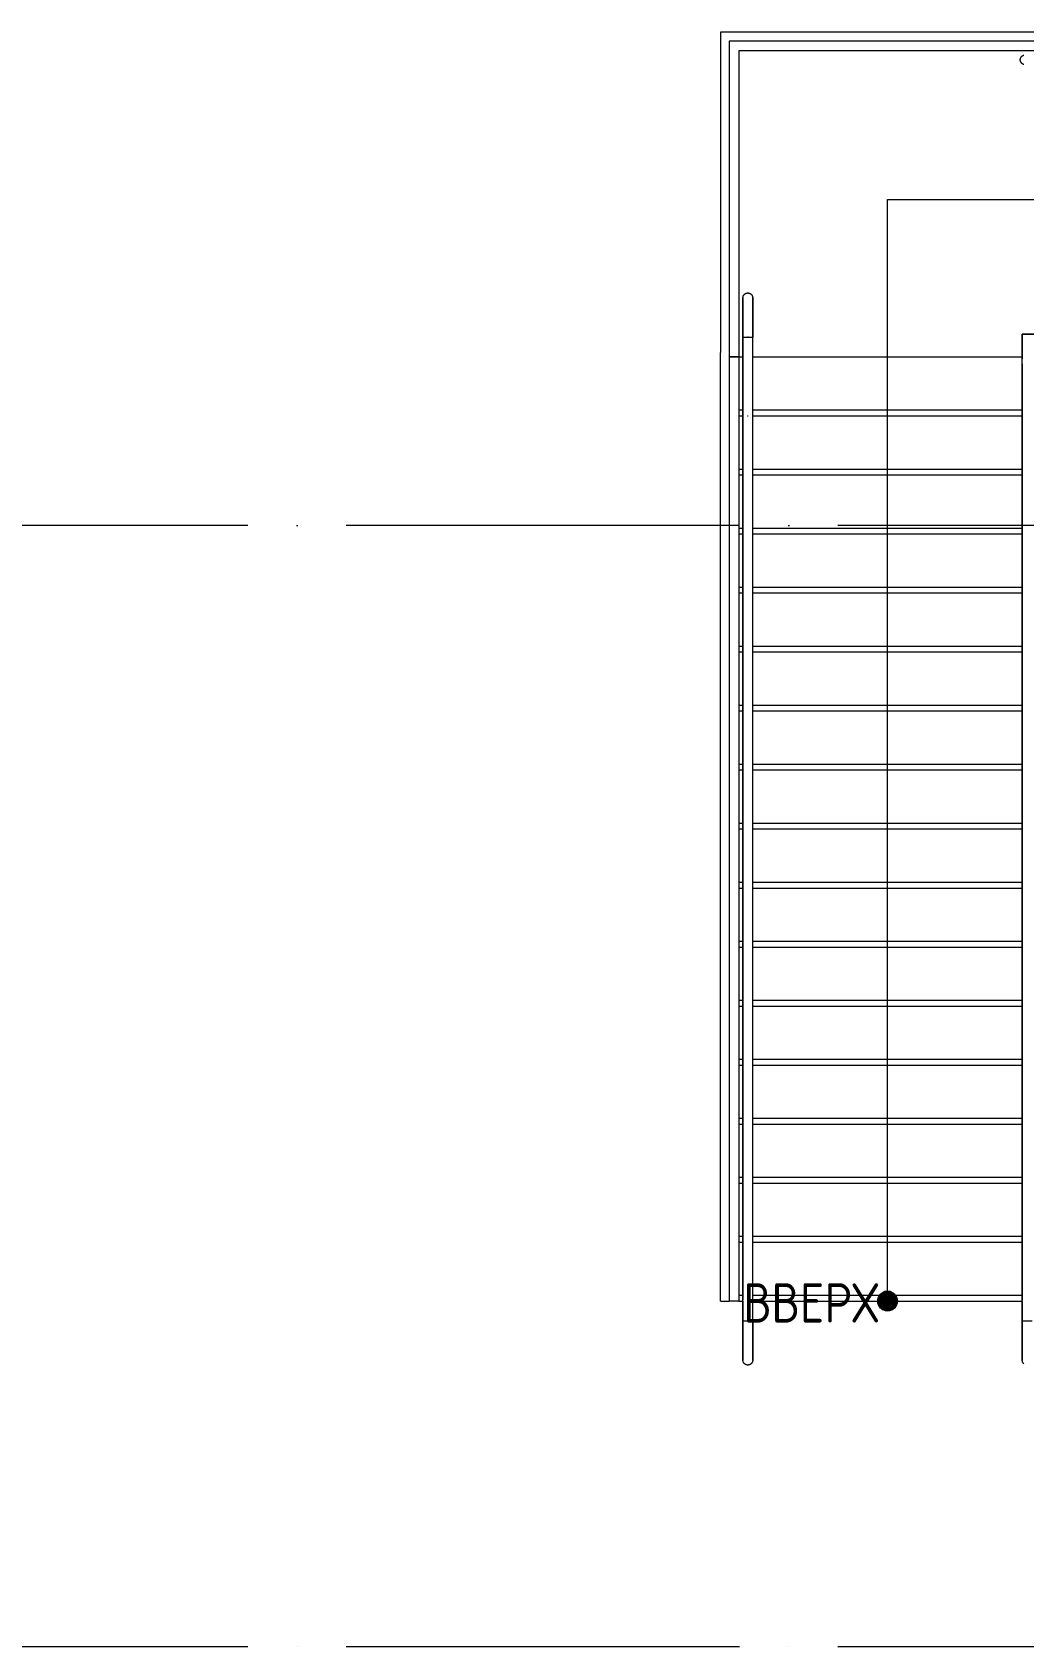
# Model space of a CAD drawing. Header units: millimetres. Extents: x -259809 to 472825, y -397243 to 31861.
# Drawn here: x 101877 to 106919, y -330012 to -321805 of the extents above; entities that cross this region are included whole.
import ezdxf

# ---------------------------------------------------------------- set-up
doc = ezdxf.new("R2010")
doc.units = ezdxf.units.MM
doc.linetypes.add('ADSK_Линия сетки', pattern=[25, 20, -2.5, 0, -2.5])
for name, color, linetype, lineweight in [('Лестницы', 252, 'Continuous', 9), ('Ограждение', 252, 'Continuous', 9), ('Оси', 252, 'Continuous', 9), ('Стрелки вверх', 7, 'Continuous', 18), ('Траектории лестницы', 252, 'Continuous', 18)]:
    doc.layers.add(name, color=color, linetype=linetype, lineweight=lineweight)
doc.styles.add('GOST Common', font='', dxfattribs={"width": 0.9, "height": 500})
doc.styles.get('GOST Common').set_extended_font_data('GOST type B')

# ---------------------------------------------------------------- blocks, each defined once
blk = doc.blocks.new('2 этаж')
at = {"layer": 'Стрелки вверх', "true_color": 0x636466}
h = blk.add_hatch(color=251, dxfattribs=at)
edge = h.paths.add_edge_path()
edge.add_arc((106076, 24417.7), 50, 0, 360)
blk.add_hatch(color=251, dxfattribs=at).paths.add_polyline_path([(106076, 24367.7), (106103, 24375.7), (106121.5, 24397), (106125.5, 24424.9), (106113.8, 24450.5), (106090.1, 24465.7), (106061.9, 24465.7), (106038.2, 24450.5), (106026.5, 24424.9), (106030.5, 24397), (106049, 24375.7)])
at = {"layer": 'Лестницы', "color": 251, "true_color": 0x636466}
for p, q in [((105226, 30867.7), (105226, 29240.3)), ((107098.6, 30867.7), (105226, 30867.7)), ((105226, 24417.7), (105226, 29240.3)), ((105320.6, 29217.7), (105340.6, 29217.7)), ((105390.6, 29217.7), (106761, 29217.7)), ((105320.6, 28947.7), (105340.6, 28947.7)), ((105320.6, 28917.7), (105340.6, 28917.7)), ((105390.6, 28947.7), (106761, 28947.7)), ((105390.6, 28917.7), (106761, 28917.7)), ((105320.6, 28647.7), (105340.6, 28647.7)), ((105390.6, 28647.7), (106761, 28647.7)), ((105320.6, 28617.7), (105340.6, 28617.7)), ((105390.6, 28617.7), (106761, 28617.7)), ((105320.6, 28347.7), (105340.6, 28347.7)), ((105320.6, 28317.7), (105340.6, 28317.7)), ((105390.6, 28347.7), (106761, 28347.7)), ((105390.6, 28317.7), (106761, 28317.7)), ((105320.6, 28047.7), (105340.6, 28047.7)), ((105320.6, 28017.7), (105340.6, 28017.7)), ((105390.6, 28047.7), (106761, 28047.7)), ((105390.6, 28017.7), (106761, 28017.7)), ((105320.6, 27747.7), (105340.6, 27747.7)), ((105390.6, 27747.7), (106761, 27747.7)), ((105320.6, 27717.7), (105340.6, 27717.7)), ((105390.6, 27717.7), (106761, 27717.7)), ((105320.6, 27447.7), (105340.6, 27447.7)), ((105320.6, 27417.7), (105340.6, 27417.7)), ((105390.6, 27447.7), (106761, 27447.7)), ((105390.6, 27417.7), (106761, 27417.7)), ((105320.6, 27147.7), (105340.6, 27147.7)), ((105320.6, 27117.7), (105340.6, 27117.7)), ((105390.6, 27147.7), (106761, 27147.7)), ((105390.6, 27117.7), (106761, 27117.7)), ((105320.6, 26847.7), (105340.6, 26847.7)), ((105390.6, 26847.7), (106761, 26847.7)), ((105320.6, 26817.7), (105340.6, 26817.7)), ((105390.6, 26817.7), (106761, 26817.7)), ((105320.6, 26547.7), (105340.6, 26547.7)), ((105320.6, 26517.7), (105340.6, 26517.7)), ((105390.6, 26547.7), (106761, 26547.7)), ((105390.6, 26517.7), (106761, 26517.7)), ((105320.6, 26247.7), (105340.6, 26247.7)), ((105320.6, 26217.7), (105340.6, 26217.7)), ((105390.6, 26247.7), (106761, 26247.7)), ((105390.6, 26217.7), (106761, 26217.7)), ((105320.6, 25947.7), (105340.6, 25947.7)), ((105390.6, 25947.7), (106761, 25947.7)), ((105320.6, 25917.7), (105340.6, 25917.7)), ((105390.6, 25917.7), (106761, 25917.7)), ((105320.6, 25647.7), (105340.6, 25647.7)), ((105320.6, 25617.7), (105340.6, 25617.7)), ((105390.6, 25647.7), (106761, 25647.7)), ((105390.6, 25617.7), (106761, 25617.7)), ((105320.6, 25347.7), (105340.6, 25347.7)), ((105320.6, 25317.7), (105340.6, 25317.7)), ((105390.6, 25347.7), (106761, 25347.7)), ((105390.6, 25317.7), (106761, 25317.7)), ((105320.6, 25047.7), (105340.6, 25047.7)), ((105390.6, 25047.7), (106761, 25047.7)), ((105320.6, 25017.7), (105340.6, 25017.7)), ((105390.6, 25017.7), (106761, 25017.7)), ((105320.6, 24747.7), (105340.6, 24747.7)), ((105320.6, 24717.7), (105340.6, 24717.7)), ((105390.6, 24747.7), (106761, 24747.7)), ((105390.6, 24717.7), (106761, 24717.7)), ((105226, 24417.7), (105270.6, 24417.7)), ((105320.6, 24447.7), (105340.6, 24447.7)), ((105320.6, 24417.7), (105340.6, 24417.7)), ((105390.6, 24447.7), (106761, 24447.7)), ((105390.6, 24417.7), (106761, 24417.7))]:
    blk.add_line(p, q, dxfattribs=at)
at = {"layer": 'Ограждение', "color": 251, "true_color": 0x636466}
for p, q in [((105270.6, 30822.7), (105270.6, 29217.7)), ((107076, 30822.7), (105270.6, 30822.7)), ((105320.6, 30772.7), (105320.6, 29217.7)), ((107076, 30772.7), (105320.6, 30772.7)), ((105340.6, 29317.7), (105340.6, 29217.7)), ((105340.6, 29317.7), (105390.6, 29317.7)), ((105340.6, 28917.7), (105340.6, 29317.7)), ((105367.9, 29317.7), (105363.3, 29317.7)), ((105363.3, 29317.7), (105365.6, 29317.7)), ((105365.6, 29317.7), (105367.9, 29317.7)), ((105390.6, 29217.7), (105390.6, 29317.7)), ((105390.6, 28917.7), (105390.6, 29317.7)), ((106761, 29332.7), (106761, 29207.3)), ((106912, 29332.7), (106761, 29332.7)), ((106761, 29332.7), (106911.4, 29332.7)), ((106761, 29182.3), (106761, 29332.7)), ((105270.6, 29217.7), (105320.6, 29217.7)), ((105270.6, 29217.7), (105270.6, 28917.7)), ((105320.6, 29217.7), (105270.6, 29217.7)), ((105320.6, 29217.7), (105320.6, 28917.7)), ((105340.6, 29217.7), (105340.6, 28924)), ((105390.6, 28924), (105390.6, 29217.7)), ((106761, 29182.3), (106761, 28924)), ((106761, 28917.7), (106761, 29182.3)), ((105270.6, 28917.7), (105270.6, 24417.7)), ((105320.6, 28917.7), (105320.6, 24417.7)), ((105340.6, 28924), (105340.6, 24424)), ((105340.6, 24417.7), (105340.6, 28917.7)), ((105390.6, 24424), (105390.6, 28924)), ((105390.6, 24417.7), (105390.6, 28917.7)), ((106761, 28924), (106761, 24424)), ((106761, 24417.7), (106761, 28917.7)), ((105320.6, 24417.7), (105270.6, 24417.7)), ((105340.6, 24418.3), (105340.6, 24317.7)), ((105340.6, 24317.7), (105340.6, 24417.7)), ((105390.6, 24317.7), (105390.6, 24418.3)), ((105390.6, 24317.7), (105390.6, 24417.7)), ((106761, 24418.3), (106761, 24317.7)), ((106761, 24317.7), (106761, 24417.7)), ((105340.6, 24317.7), (105390.6, 24317.7)), ((105363.3, 24317.7), (105367.9, 24317.7)), ((105365.6, 24317.7), (105363.3, 24317.7)), ((105367.9, 24317.7), (105365.6, 24317.7)), ((106761, 24317.7), (106811, 24317.7))]:
    blk.add_line(p, q, dxfattribs=at)
at = {"layer": 'Ограждение', "color": 251, "true_color": 0x636466, "flags": 128}
for points in [[(106751, 30727.7), (106751, 30728.7), (106751.1, 30729.7), (106751.2, 30730.7), (106751.3, 30731.7), (106751.5, 30732.7), (106751.7, 30733.7), (106752, 30734.7), (106752.3, 30735.6), (106752.6, 30736.6), (106753, 30737.5), (106753.4, 30738.4), (106753.8, 30739.3), (106754.3, 30740.2), (106754.8, 30741), (106755.4, 30741.9), (106756, 30742.7), (106756.6, 30743.5), (106757.2, 30744.2), (106757.9, 30745), (106758.6, 30745.7), (106759.3, 30746.4), (106760.1, 30747), (106760.9, 30747.6), (106761.7, 30748.2), (106762.5, 30748.8), (106763.4, 30749.3), (106764.2, 30749.8), (106765.1, 30750.2), (106766, 30750.7), (106766.9, 30751), (106767.9, 30751.4), (106768.8, 30751.7)], [(106769.1, 30703.7), (106768.1, 30704), (106767.2, 30704.3), (106766.3, 30704.7), (106765.4, 30705.1), (106764.5, 30705.6), (106763.6, 30706.1), (106762.7, 30706.6), (106761.9, 30707.1), (106761.1, 30707.7), (106760.3, 30708.3), (106759.5, 30709), (106758.8, 30709.6), (106758.1, 30710.3), (106757.4, 30711.1), (106756.7, 30711.8), (106756.1, 30712.6), (106755.5, 30713.4), (106755, 30714.2), (106754.4, 30715.1), (106754, 30716), (106753.5, 30716.9), (106753.1, 30717.8), (106752.7, 30718.7), (106752.4, 30719.6), (106752.1, 30720.6), (106751.8, 30721.5), (106751.6, 30722.5), (106751.4, 30723.5), (106751.2, 30724.5), (106751.1, 30725.5), (106751, 30726.5), (106751, 30727.5), (106751, 30727.7)], [(105340.6, 29517.7), (105340.6, 29518.7), (105340.7, 29519.7), (105340.8, 29520.7), (105340.9, 29521.7), (105341.1, 29522.7), (105341.3, 29523.7), (105341.6, 29524.7), (105341.9, 29525.6), (105342.2, 29526.6), (105342.6, 29527.5), (105343, 29528.4), (105343.4, 29529.3), (105343.9, 29530.2), (105344.4, 29531), (105345, 29531.9), (105345.6, 29532.7), (105346.2, 29533.5), (105346.8, 29534.2), (105347.5, 29535), (105348.2, 29535.7), (105348.9, 29536.4), (105349.7, 29537), (105350.5, 29537.6), (105351.3, 29538.2), (105352.1, 29538.8), (105353, 29539.3), (105353.8, 29539.8), (105354.7, 29540.2), (105355.6, 29540.7), (105356.5, 29541), (105357.5, 29541.4), (105358.4, 29541.7), (105359.4, 29542), (105360.4, 29542.2), (105361.4, 29542.4), (105362.3, 29542.5), (105363.3, 29542.6), (105364.3, 29542.7), (105365.3, 29542.7), (105365.6, 29542.7)], [(105340.6, 29317.7), (105340.6, 29325.7), (105340.6, 29333.7), (105340.6, 29341.7), (105340.6, 29349.6), (105340.6, 29357.5), (105340.6, 29365.3), (105340.6, 29373), (105340.6, 29380.7), (105340.6, 29388.2), (105340.6, 29395.6), (105340.6, 29402.9), (105340.6, 29410.1), (105340.6, 29417.1), (105340.6, 29424), (105340.6, 29430.7), (105340.6, 29437.2), (105340.6, 29443.5), (105340.6, 29449.6), (105340.6, 29455.5), (105340.6, 29461.2), (105340.6, 29466.7), (105340.6, 29471.9), (105340.6, 29476.9), (105340.6, 29481.6), (105340.6, 29486), (105340.6, 29490.2), (105340.6, 29494.1), (105340.6, 29497.8), (105340.6, 29501.1), (105340.6, 29504.2), (105340.6, 29506.9), (105340.6, 29509.3), (105340.6, 29511.5), (105340.6, 29513.3), (105340.6, 29514.8), (105340.6, 29516), (105340.6, 29516.9), (105340.6, 29517.5), (105340.6, 29517.7), (105340.6, 29517.7)], [(105340.6, 29517.7), (105340.6, 29517.6), (105340.6, 29517.1), (105340.6, 29516.3), (105340.6, 29515.2), (105340.6, 29513.8), (105340.6, 29512), (105340.6, 29510), (105340.6, 29507.6), (105340.6, 29504.9), (105340.6, 29502), (105340.6, 29498.7), (105340.6, 29495.1), (105340.6, 29491.3), (105340.6, 29487.2), (105340.6, 29482.8), (105340.6, 29478.2), (105340.6, 29473.3), (105340.6, 29468.1), (105340.6, 29462.7), (105340.6, 29457.1), (105340.6, 29451.2), (105340.6, 29445.2), (105340.6, 29438.9), (105340.6, 29432.5), (105340.6, 29425.8), (105340.6, 29419), (105340.6, 29412), (105340.6, 29404.9), (105340.6, 29397.6), (105340.6, 29390.2), (105340.6, 29382.7), (105340.6, 29375.1), (105340.6, 29367.4), (105340.6, 29359.6), (105340.6, 29351.7), (105340.6, 29343.8), (105340.6, 29335.9), (105340.6, 29327.9), (105340.6, 29319.9), (105340.6, 29317.7)], [(105365.6, 29542.7), (105366.6, 29542.7), (105367.6, 29542.7), (105368.6, 29542.6), (105369.6, 29542.4), (105370.6, 29542.2), (105371.5, 29542), (105372.5, 29541.8), (105373.5, 29541.5), (105374.4, 29541.1), (105375.3, 29540.8), (105376.3, 29540.4), (105377.2, 29539.9), (105378, 29539.4), (105378.9, 29538.9), (105379.7, 29538.4), (105380.5, 29537.8), (105381.3, 29537.2), (105382.1, 29536.5), (105382.8, 29535.9), (105383.5, 29535.2), (105384.2, 29534.4), (105384.9, 29533.7), (105385.5, 29532.9), (105386.1, 29532.1), (105386.6, 29531.3), (105387.2, 29530.4), (105387.7, 29529.5), (105388.1, 29528.6), (105388.5, 29527.7), (105388.9, 29526.8), (105389.3, 29525.9), (105389.6, 29524.9), (105389.8, 29524), (105390.1, 29523), (105390.2, 29522), (105390.4, 29521), (105390.5, 29520), (105390.6, 29519), (105390.6, 29518), (105390.6, 29517.7)], [(105390.6, 29317.7), (105390.6, 29325.7), (105390.6, 29333.7), (105390.6, 29341.7), (105390.6, 29349.6), (105390.6, 29357.5), (105390.6, 29365.3), (105390.6, 29373), (105390.6, 29380.7), (105390.6, 29388.2), (105390.6, 29395.6), (105390.6, 29402.9), (105390.6, 29410.1), (105390.6, 29417.1), (105390.6, 29424), (105390.6, 29430.7), (105390.6, 29437.2), (105390.6, 29443.5), (105390.6, 29449.6), (105390.6, 29455.5), (105390.6, 29461.2), (105390.6, 29466.7), (105390.6, 29471.9), (105390.6, 29476.9), (105390.6, 29481.6), (105390.6, 29486), (105390.6, 29490.2), (105390.6, 29494.1), (105390.6, 29497.8), (105390.6, 29501.1), (105390.6, 29504.2), (105390.6, 29506.9), (105390.6, 29509.3), (105390.6, 29511.5), (105390.6, 29513.3), (105390.6, 29514.8), (105390.6, 29516), (105390.6, 29516.9), (105390.6, 29517.5), (105390.6, 29517.7), (105390.6, 29517.7)], [(105390.6, 29517.7), (105390.6, 29517.6), (105390.6, 29517.1), (105390.6, 29516.3), (105390.6, 29515.2), (105390.6, 29513.8), (105390.6, 29512), (105390.6, 29510), (105390.6, 29507.6), (105390.6, 29504.9), (105390.6, 29502), (105390.6, 29498.7), (105390.6, 29495.1), (105390.6, 29491.3), (105390.6, 29487.2), (105390.6, 29482.8), (105390.6, 29478.2), (105390.6, 29473.3), (105390.6, 29468.1), (105390.6, 29462.7), (105390.6, 29457.1), (105390.6, 29451.2), (105390.6, 29445.2), (105390.6, 29438.9), (105390.6, 29432.5), (105390.6, 29425.8), (105390.6, 29419), (105390.6, 29412), (105390.6, 29404.9), (105390.6, 29397.6), (105390.6, 29390.2), (105390.6, 29382.7), (105390.6, 29375.1), (105390.6, 29367.4), (105390.6, 29359.6), (105390.6, 29351.7), (105390.6, 29343.8), (105390.6, 29335.9), (105390.6, 29327.9), (105390.6, 29319.9), (105390.6, 29317.7)], [(105340.6, 24317.7), (105340.6, 24309.7), (105340.6, 24301.8), (105340.6, 24293.8), (105340.6, 24285.9), (105340.6, 24278), (105340.6, 24270.2), (105340.6, 24262.5), (105340.6, 24254.8), (105340.6, 24247.3), (105340.6, 24239.9), (105340.6, 24232.6), (105340.6, 24225.4), (105340.6, 24218.4), (105340.6, 24211.5), (105340.6, 24204.8), (105340.6, 24198.3), (105340.6, 24192), (105340.6, 24185.9), (105340.6, 24180), (105340.6, 24174.3), (105340.6, 24168.8), (105340.6, 24163.6), (105340.6, 24158.6), (105340.6, 24153.9), (105340.6, 24149.5), (105340.6, 24145.3), (105340.6, 24141.4), (105340.6, 24137.7), (105340.6, 24134.4), (105340.6, 24131.3), (105340.6, 24128.6), (105340.6, 24126.1), (105340.6, 24124), (105340.6, 24122.2), (105340.6, 24120.7), (105340.6, 24119.5), (105340.6, 24118.6), (105340.6, 24118), (105340.6, 24117.8), (105340.6, 24117.7)], [(105340.6, 24117.7), (105340.6, 24117.9), (105340.6, 24118.4), (105340.6, 24119.2), (105340.6, 24120.3), (105340.6, 24121.7), (105340.6, 24123.5), (105340.6, 24125.5), (105340.6, 24127.9), (105340.6, 24130.6), (105340.6, 24133.5), (105340.6, 24136.8), (105340.6, 24140.3), (105340.6, 24144.2), (105340.6, 24148.3), (105340.6, 24152.7), (105340.6, 24157.3), (105340.6, 24162.2), (105340.6, 24167.4), (105340.6, 24172.8), (105340.6, 24178.4), (105340.6, 24184.3), (105340.6, 24190.3), (105340.6, 24196.6), (105340.6, 24203), (105340.6, 24209.7), (105340.6, 24216.5), (105340.6, 24223.5), (105340.6, 24230.6), (105340.6, 24237.9), (105340.6, 24245.3), (105340.6, 24252.8), (105340.6, 24260.4), (105340.6, 24268.1), (105340.6, 24275.9), (105340.6, 24283.8), (105340.6, 24291.7), (105340.6, 24299.6), (105340.6, 24307.6), (105340.6, 24315.6), (105340.6, 24317.7)], [(105390.6, 24317.7), (105390.6, 24309.7), (105390.6, 24301.8), (105390.6, 24293.8), (105390.6, 24285.9), (105390.6, 24278), (105390.6, 24270.2), (105390.6, 24262.5), (105390.6, 24254.8), (105390.6, 24247.3), (105390.6, 24239.9), (105390.6, 24232.6), (105390.6, 24225.4), (105390.6, 24218.4), (105390.6, 24211.5), (105390.6, 24204.8), (105390.6, 24198.3), (105390.6, 24192), (105390.6, 24185.9), (105390.6, 24180), (105390.6, 24174.3), (105390.6, 24168.8), (105390.6, 24163.6), (105390.6, 24158.6), (105390.6, 24153.9), (105390.6, 24149.5), (105390.6, 24145.3), (105390.6, 24141.4), (105390.6, 24137.7), (105390.6, 24134.4), (105390.6, 24131.3), (105390.6, 24128.6), (105390.6, 24126.1), (105390.6, 24124), (105390.6, 24122.2), (105390.6, 24120.7), (105390.6, 24119.5), (105390.6, 24118.6), (105390.6, 24118), (105390.6, 24117.8), (105390.6, 24117.7)], [(105390.6, 24117.7), (105390.6, 24117.9), (105390.6, 24118.4), (105390.6, 24119.2), (105390.6, 24120.3), (105390.6, 24121.7), (105390.6, 24123.5), (105390.6, 24125.5), (105390.6, 24127.9), (105390.6, 24130.6), (105390.6, 24133.5), (105390.6, 24136.8), (105390.6, 24140.3), (105390.6, 24144.2), (105390.6, 24148.3), (105390.6, 24152.7), (105390.6, 24157.3), (105390.6, 24162.2), (105390.6, 24167.4), (105390.6, 24172.8), (105390.6, 24178.4), (105390.6, 24184.3), (105390.6, 24190.3), (105390.6, 24196.6), (105390.6, 24203), (105390.6, 24209.7), (105390.6, 24216.5), (105390.6, 24223.5), (105390.6, 24230.6), (105390.6, 24237.9), (105390.6, 24245.3), (105390.6, 24252.8), (105390.6, 24260.4), (105390.6, 24268.1), (105390.6, 24275.9), (105390.6, 24283.8), (105390.6, 24291.7), (105390.6, 24299.6), (105390.6, 24307.6), (105390.6, 24315.6), (105390.6, 24317.7)], [(106761, 24317.7), (106761, 24309.7), (106761, 24301.8), (106761, 24293.8), (106761, 24285.9), (106761, 24278), (106761, 24270.2), (106761, 24262.5), (106761, 24254.8), (106761, 24247.3), (106761, 24239.9), (106761, 24232.6), (106761, 24225.4), (106761, 24218.4), (106761, 24211.5), (106761, 24204.8), (106761, 24198.3), (106761, 24192), (106761, 24185.9), (106761, 24180), (106761, 24174.3), (106761, 24168.8), (106761, 24163.6), (106761, 24158.6), (106761, 24153.9), (106761, 24149.5), (106761, 24145.3), (106761, 24141.4), (106761, 24137.7), (106761, 24134.4), (106761, 24131.3), (106761, 24128.6), (106761, 24126.1), (106761, 24124), (106761, 24122.2), (106761, 24120.7), (106761, 24119.5), (106761, 24118.6), (106761, 24118), (106761, 24117.8), (106761, 24117.7)], [(106761, 24117.7), (106761, 24117.9), (106761, 24118.4), (106761, 24119.2), (106761, 24120.3), (106761, 24121.7), (106761, 24123.5), (106761, 24125.5), (106761, 24127.9), (106761, 24130.6), (106761, 24133.5), (106761, 24136.8), (106761, 24140.3), (106761, 24144.2), (106761, 24148.3), (106761, 24152.7), (106761, 24157.3), (106761, 24162.2), (106761, 24167.4), (106761, 24172.8), (106761, 24178.4), (106761, 24184.3), (106761, 24190.3), (106761, 24196.6), (106761, 24203), (106761, 24209.7), (106761, 24216.5), (106761, 24223.5), (106761, 24230.6), (106761, 24237.9), (106761, 24245.3), (106761, 24252.8), (106761, 24260.4), (106761, 24268.1), (106761, 24275.9), (106761, 24283.8), (106761, 24291.7), (106761, 24299.6), (106761, 24307.6), (106761, 24315.6), (106761, 24317.7)], [(105365.6, 24092.7), (105364.6, 24092.8), (105363.6, 24092.8), (105362.6, 24092.9), (105361.6, 24093.1), (105360.6, 24093.2), (105359.7, 24093.5), (105358.7, 24093.7), (105357.7, 24094), (105356.8, 24094.3), (105355.9, 24094.7), (105355, 24095.1), (105354.1, 24095.6), (105353.2, 24096.1), (105352.3, 24096.6), (105351.5, 24097.1), (105350.7, 24097.7), (105349.9, 24098.3), (105349.1, 24099), (105348.4, 24099.6), (105347.7, 24100.3), (105347, 24101.1), (105346.3, 24101.8), (105345.7, 24102.6), (105345.1, 24103.4), (105344.6, 24104.2), (105344, 24105.1), (105343.6, 24106), (105343.1, 24106.9), (105342.7, 24107.8), (105342.3, 24108.7), (105342, 24109.6), (105341.7, 24110.6), (105341.4, 24111.5), (105341.2, 24112.5), (105341, 24113.5), (105340.8, 24114.5), (105340.7, 24115.5), (105340.6, 24116.5), (105340.6, 24117.5), (105340.6, 24117.7)], [(105390.6, 24117.7), (105390.6, 24116.7), (105390.5, 24115.7), (105390.4, 24114.8), (105390.3, 24113.8), (105390.1, 24112.8), (105389.9, 24111.8), (105389.6, 24110.8), (105389.3, 24109.9), (105389, 24108.9), (105388.6, 24108), (105388.2, 24107.1), (105387.8, 24106.2), (105387.3, 24105.3), (105386.8, 24104.5), (105386.2, 24103.6), (105385.7, 24102.8), (105385, 24102), (105384.4, 24101.3), (105383.7, 24100.5), (105383, 24099.8), (105382.3, 24099.1), (105381.5, 24098.5), (105380.8, 24097.9), (105379.9, 24097.3), (105379.1, 24096.7), (105378.3, 24096.2), (105377.4, 24095.7), (105376.5, 24095.2), (105375.6, 24094.8), (105374.7, 24094.4), (105373.7, 24094.1), (105372.8, 24093.8), (105371.8, 24093.5), (105370.8, 24093.3), (105369.9, 24093.1), (105368.9, 24093), (105367.9, 24092.8), (105366.9, 24092.8), (105365.9, 24092.7), (105365.6, 24092.7)], [(106768.8, 24099.6), (106768.1, 24100.3), (106767.4, 24101.1), (106766.7, 24101.8), (106766.1, 24102.6), (106765.5, 24103.4), (106765, 24104.2), (106764.4, 24105.1), (106764, 24106), (106763.5, 24106.9), (106763.1, 24107.8), (106762.7, 24108.7), (106762.4, 24109.6), (106762.1, 24110.6), (106761.8, 24111.5), (106761.6, 24112.5), (106761.4, 24113.5), (106761.2, 24114.5), (106761.1, 24115.5), (106761, 24116.5), (106761, 24117.5), (106761, 24117.7)]]:
    blk.add_lwpolyline(points, dxfattribs=at)
at = {"layer": 'Ограждение', "color": 251, "true_color": 0x636466}
for points in [[(105363.5, 28917.8), (105364.2, 28917.8), (105365.6, 28917.7), (105367, 28917.8), (105367.7, 28917.8)], [(105363.5, 24417.8), (105364.2, 24417.8), (105365.6, 24417.7), (105367, 24417.8), (105367.7, 24417.8)]]:
    blk.add_open_spline(points, degree=3, dxfattribs=at)
at = {"layer": 'Оси', "color": 251, "linetype": 'ADSK_Линия сетки', "ltscale": 100, "true_color": 0x636466}
for p, q in [((165326, 28360.7), (93603.7, 28360.7)), ((165326, 22660.7), (93565.9, 22660.7))]:
    blk.add_line(p, q, dxfattribs=at)
at = {"layer": 'Стрелки вверх', "color": 251, "true_color": 0x636466}
for p, q in [((106076, 30017.7), (107076, 30017.7)), ((106076, 29217.7), (106076, 30017.7)), ((106076, 28917.7), (106076, 29217.7)), ((106076, 28617.7), (106076, 28917.7)), ((106076, 28317.7), (106076, 28617.7)), ((106076, 28017.7), (106076, 28317.7)), ((106076, 27717.7), (106076, 28017.7)), ((106076, 27417.7), (106076, 27717.7)), ((106076, 27117.7), (106076, 27417.7)), ((106076, 26817.7), (106076, 27117.7)), ((106076, 26517.7), (106076, 26817.7)), ((106076, 26217.7), (106076, 26517.7)), ((106076, 25917.7), (106076, 26217.7)), ((106076, 25617.7), (106076, 25917.7)), ((106076, 25317.7), (106076, 25617.7)), ((106076, 25017.7), (106076, 25317.7)), ((106076, 24717.7), (106076, 25017.7)), ((106076, 24417.7), (106076, 24717.7)), ((106061.9, 24465.7), (106038.2, 24450.5)), ((106090.1, 24465.7), (106061.9, 24465.7)), ((106113.8, 24450.5), (106090.1, 24465.7)), ((106038.2, 24450.5), (106026.5, 24424.9)), ((106026.5, 24424.9), (106030.5, 24397)), ((106030.5, 24397), (106049, 24375.7)), ((106049, 24375.7), (106076, 24367.7)), ((106076, 24367.7), (106103, 24375.7)), ((106103, 24375.7), (106121.5, 24397)), ((106125.5, 24424.9), (106113.8, 24450.5)), ((106121.5, 24397), (106125.5, 24424.9))]:
    blk.add_line(p, q, dxfattribs=at)
blk.add_circle((106076, 24417.7), 50, dxfattribs=at)
at = {"layer": 'Траектории лестницы', "color": 251, "true_color": 0x636466, "style": 'GOST Common', "width": 0.9}
blk.add_text('ВВЕРХ', height=200, dxfattribs=at).set_placement((105342.1, 24308.7))

msp = doc.modelspace()

# ---------------------------------------------------------------- block references
msp.add_blockref('2 этаж', (150, -352672.8))

doc.saveas('drawing.dxf')
